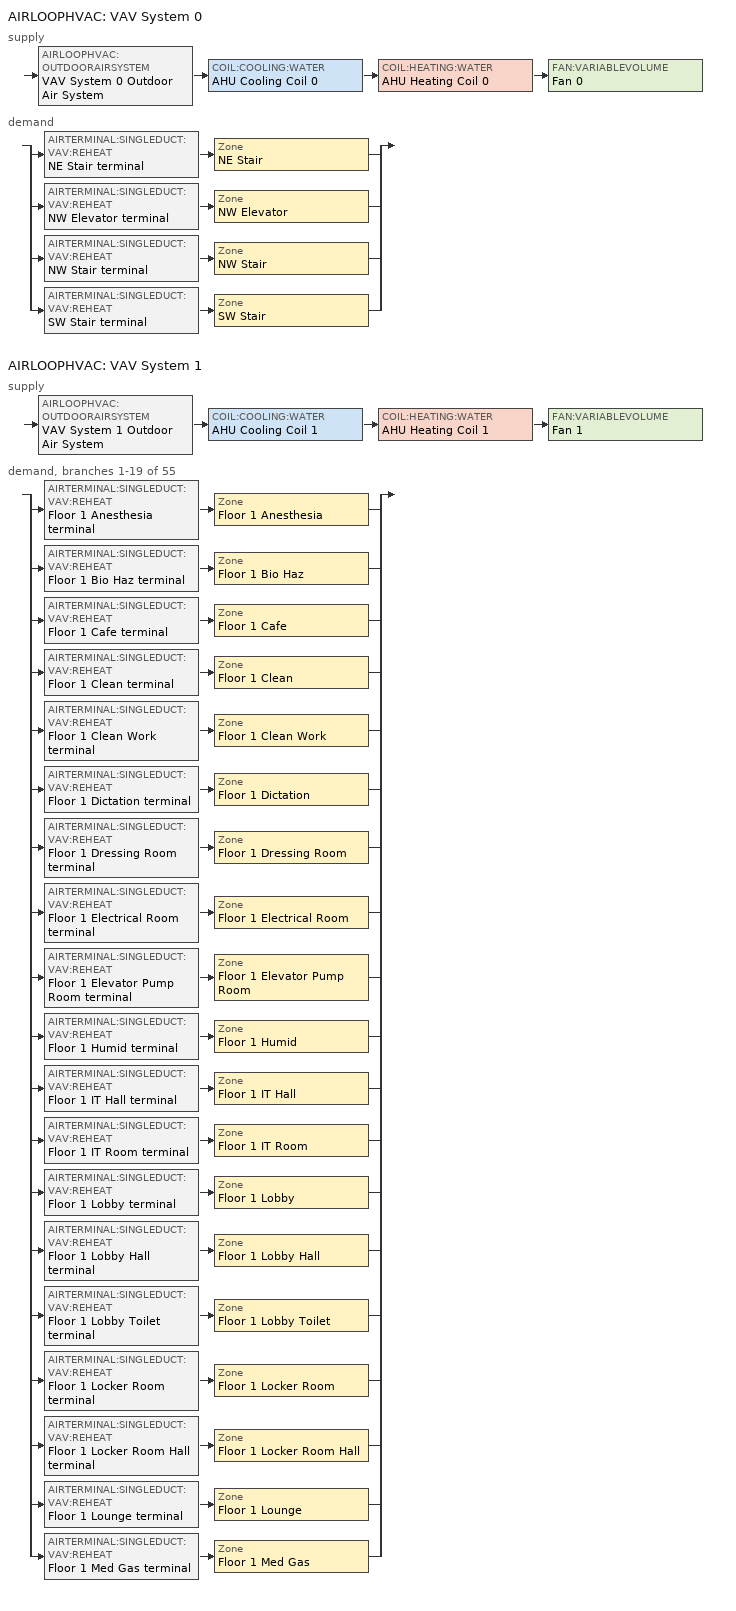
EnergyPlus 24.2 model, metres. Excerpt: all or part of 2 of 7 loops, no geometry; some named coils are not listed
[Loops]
AIRLOOPHVAC 'VAV System 0'
 supply: AIRLOOPHVAC:OUTDOORAIRSYSTEM 'VAV System 0 Outdoor Air System' > COIL:COOLING:WATER 'AHU Cooling Coil 0' > COIL:HEATING:WATER 'AHU Heating Coil 0' > FAN:VARIABLEVOLUME 'Fan 0'
 demand: split
  | AIRTERMINAL:SINGLEDUCT:VAV:REHEAT 'NE Stair terminal' > Zone 'NE Stair'
  | AIRTERMINAL:SINGLEDUCT:VAV:REHEAT 'NW Elevator terminal' > Zone 'NW Elevator'
  | AIRTERMINAL:SINGLEDUCT:VAV:REHEAT 'NW Stair terminal' > Zone 'NW Stair'
  | AIRTERMINAL:SINGLEDUCT:VAV:REHEAT 'SW Stair terminal' > Zone 'SW Stair'
AIRLOOPHVAC 'VAV System 1'
 supply: AIRLOOPHVAC:OUTDOORAIRSYSTEM 'VAV System 1 Outdoor Air System' > COIL:COOLING:WATER 'AHU Cooling Coil 1' > COIL:HEATING:WATER 'AHU Heating Coil 1' > FAN:VARIABLEVOLUME 'Fan 1'
 demand, branches 1-19 of 55: split
  | AIRTERMINAL:SINGLEDUCT:VAV:REHEAT 'Floor 1 Anesthesia terminal' > Zone 'Floor 1 Anesthesia'
  | AIRTERMINAL:SINGLEDUCT:VAV:REHEAT 'Floor 1 Bio Haz terminal' > Zone 'Floor 1 Bio Haz'
  | AIRTERMINAL:SINGLEDUCT:VAV:REHEAT 'Floor 1 Cafe terminal' > Zone 'Floor 1 Cafe'
  | AIRTERMINAL:SINGLEDUCT:VAV:REHEAT 'Floor 1 Clean terminal' > Zone 'Floor 1 Clean'
  | AIRTERMINAL:SINGLEDUCT:VAV:REHEAT 'Floor 1 Clean Work terminal' > Zone 'Floor 1 Clean Work'
  | AIRTERMINAL:SINGLEDUCT:VAV:REHEAT 'Floor 1 Dictation terminal' > Zone 'Floor 1 Dictation'
  | AIRTERMINAL:SINGLEDUCT:VAV:REHEAT 'Floor 1 Dressing Room terminal' > Zone 'Floor 1 Dressing Room'
  | AIRTERMINAL:SINGLEDUCT:VAV:REHEAT 'Floor 1 Electrical Room terminal' > Zone 'Floor 1 Electrical Room'
  | AIRTERMINAL:SINGLEDUCT:VAV:REHEAT 'Floor 1 Elevator Pump Room terminal' > Zone 'Floor 1 Elevator Pump Room'
  | AIRTERMINAL:SINGLEDUCT:VAV:REHEAT 'Floor 1 Humid terminal' > Zone 'Floor 1 Humid'
  | AIRTERMINAL:SINGLEDUCT:VAV:REHEAT 'Floor 1 IT Hall terminal' > Zone 'Floor 1 IT Hall'
  | AIRTERMINAL:SINGLEDUCT:VAV:REHEAT 'Floor 1 IT Room terminal' > Zone 'Floor 1 IT Room'
  | AIRTERMINAL:SINGLEDUCT:VAV:REHEAT 'Floor 1 Lobby terminal' > Zone 'Floor 1 Lobby'
  | AIRTERMINAL:SINGLEDUCT:VAV:REHEAT 'Floor 1 Lobby Hall terminal' > Zone 'Floor 1 Lobby Hall'
  | AIRTERMINAL:SINGLEDUCT:VAV:REHEAT 'Floor 1 Lobby Toilet terminal' > Zone 'Floor 1 Lobby Toilet'
  | AIRTERMINAL:SINGLEDUCT:VAV:REHEAT 'Floor 1 Locker Room terminal' > Zone 'Floor 1 Locker Room'
  | AIRTERMINAL:SINGLEDUCT:VAV:REHEAT 'Floor 1 Locker Room Hall terminal' > Zone 'Floor 1 Locker Room Hall'
  | AIRTERMINAL:SINGLEDUCT:VAV:REHEAT 'Floor 1 Lounge terminal' > Zone 'Floor 1 Lounge'
  | AIRTERMINAL:SINGLEDUCT:VAV:REHEAT 'Floor 1 Med Gas terminal' > Zone 'Floor 1 Med Gas'
[DesignSpecification:OutdoorAir]
Name | Outdoor Air Method | Outdoor Air Flow per Zone Floor Area | Outdoor Air Flow per Person
SZ DSOA Floor 1 Anesthesia; SZ DSOA Floor 1 Clean; SZ DSOA Floor 1 Clean Work; SZ DSOA Floor 1 MRI Control Room; SZ DSOA Floor 1 MRI Room; SZ DSOA Floor 1 Soil; SZ DSOA Floor 1 Soil Hold; SZ DSOA Floor 1 Soil Work; SZ DSOA Floor 2 Exam 1; SZ DSOA Floor 2 Exam 2; SZ DSOA Floor 2 Exam 3; SZ DSOA Floor 2 Exam 4; SZ DSOA Floor 2 Exam 5; SZ DSOA Floor 2 Exam 6; SZ DSOA Floor 2 Exam 7; SZ DSOA Floor 2 Exam 8; SZ DSOA Floor 2 Exam 9; SZ DSOA Floor 2 X-Ray; SZ DSOA Floor 3 Treatment | Flow/Area | 0.001524
SZ DSOA Floor 1 Bio Haz; SZ DSOA Floor 1 Med Gas; SZ DSOA Floor 1 Nurse Janitor; SZ DSOA Floor 1 Sterile Storage; SZ DSOA Floor 1 Storage; SZ DSOA Floor 1 Utility Janitor; SZ DSOA Floor 1 Utility Room; SZ DSOA Floor 2 Janitor; SZ DSOA Floor 2 Storage 1; SZ DSOA Floor 2 Storage 2; SZ DSOA Floor 2 Storage 3; SZ DSOA Floor 2 Utility; SZ DSOA Floor 3 Janitor; SZ DSOA Floor 3 Storage 1; SZ DSOA Floor 3 Storage 2; SZ DSOA Floor 3 Undeveloped 1; SZ DSOA Floor 3 Undeveloped 2; SZ DSOA Floor 3 Utility | Flow/Area | 0.000609599
SZ DSOA Floor 1 Cafe | Sum | 0.000914399 | 0.00353961
SZ DSOA Floor 1 Dictation; SZ DSOA Floor 1 Dressing Room; SZ DSOA Floor 1 Humid; SZ DSOA Floor 1 IT Room; SZ DSOA Floor 1 Office; SZ DSOA Floor 1 Scheduling; SZ DSOA Floor 2 Dictation; SZ DSOA Floor 2 Office; SZ DSOA Floor 2 Scheduling 1; SZ DSOA Floor 2 Scheduling 2; SZ DSOA Floor 2 Work; SZ DSOA Floor 3 Dressing Room; SZ DSOA Floor 3 Humid; SZ DSOA Floor 3 Office; SZ DSOA Floor 3 Work | Flow/Area | 0.0004318
SZ DSOA Floor 1 Electrical Room; SZ DSOA Floor 1 Elevator Pump Room; SZ DSOA Floor 1 Lobby Toilet; SZ DSOA Floor 1 MRI Toilet; SZ DSOA Floor 1 Nurse Toilet; SZ DSOA Floor 1 Pre-Op Toilet; SZ DSOA Floor 2 Conference Toilet; SZ DSOA Floor 2 Reception Toilet; SZ DSOA Floor 2 Work Toilet; SZ DSOA Floor 3 Lounge Toilet; SZ DSOA Floor 3 Mechanical; SZ DSOA Floor 3 Office Toilet; SZ DSOA Floor 3 Physical Therapy Toilet; SZ DSOA NW Elevator | Flow/Area | 0
SZ DSOA Floor 1 IT Hall; SZ DSOA Floor 1 Lobby Hall; SZ DSOA Floor 1 Locker Room Hall; SZ DSOA Floor 1 MRI Hall; SZ DSOA Floor 1 Nurse Hall; SZ DSOA Floor 1 Pre-Op Hall; SZ DSOA Floor 1 Reception Hall; SZ DSOA Floor 1 Scrub; SZ DSOA Floor 1 Sterile Hall; SZ DSOA Floor 1 Sub-Sterile; SZ DSOA Floor 1 Utility Hall; SZ DSOA Floor 1 Vestibule; SZ DSOA Floor 2 Exam Hall 1; SZ DSOA Floor 2 Exam Hall 2; SZ DSOA Floor 2 Exam Hall 3; SZ DSOA Floor 2 Exam Hall 4; SZ DSOA Floor 2 Exam Hall 5; SZ DSOA Floor 2 Exam Hall 6; SZ DSOA Floor 2 Office Hall; SZ DSOA Floor 2 Reception Hall; SZ DSOA Floor 2 Work Hall; SZ DSOA Floor 3 Elevator Hall; SZ DSOA Floor 3 Mechanical Hall; SZ DSOA Floor 3 Office Hall; SZ DSOA NE Stair; SZ DSOA NW Stair; SZ DSOA SW Stair | Flow/Area | 0.0003048
SZ DSOA Floor 1 Lobby | Flow/Area | 0.000558799
SZ DSOA Floor 1 Locker Room; SZ DSOA Floor 1 Lounge; SZ DSOA Floor 2 Lounge; SZ DSOA Floor 3 Locker; SZ DSOA Floor 3 Lounge | Flow/Area | 0.000685799
SZ DSOA Floor 1 Nourishment; SZ DSOA Floor 1 Nurse Station; SZ DSOA Floor 2 Nurse Station 1; SZ DSOA Floor 2 Nurse Station 2 | Flow/Area | 0.000812799
SZ DSOA Floor 1 Operating Room 1; SZ DSOA Floor 1 Operating Room 2; SZ DSOA Floor 1 Operating Room 3 | Flow/Area | 0.005588
SZ DSOA Floor 1 PACU; SZ DSOA Floor 1 Recovery Room; SZ DSOA Floor 1 Step Down | Flow/Area | 0.00321733
SZ DSOA Floor 1 Pre-Op Room 1; SZ DSOA Floor 1 Pre-Op Room 2 | Flow/Area | 0.00296333
SZ DSOA Floor 1 Procedure Room | Flow/Area | 0.004064
SZ DSOA Floor 1 Reception; SZ DSOA Floor 2 Reception | Sum | 0.0003048 | 0.00235974
SZ DSOA Floor 2 Conference | Flow/Area | 0.0015748
SZ DSOA Floor 3 Physical Therapy 1; SZ DSOA Floor 3 Physical Therapy 2 | Sum | 0 | 0.00707921
[DesignSpecification:ZoneAirDistribution] Zone Air Distribution Effectiveness in Cooling Mode=1; Zone Air Distribution Effectiveness in Heating Mode=1
Name | Minimum Zone Ventilation Efficiency
VAV_Zone_AirDistribution | 0.6
CM DSZAD Building
[Sizing:Zone] Zone Cooling Design Supply Air Temperature Input Method=SupplyAirTemperature; Zone Heating Design Supply Air Temperature Input Method=SupplyAirTemperature; Zone Heating Design Supply Air Temperature=40; Zone Cooling Design Supply Air Humidity Ratio=0.0085; Zone Heating Design Supply Air Humidity Ratio=0.008; Cooling Design Air Flow Rate=0; Cooling Minimum Air Flow Fraction=0; Heating Design Air Flow Method=DesignDay; Heating Design Air Flow Rate=0; Design Specification Zone Air Distribution Object=VAV_Zone_AirDistribution; Zone Load Sizing Method=Sensible Load Only No Latent Load; Zone Latent Cooling Design Supply Air Humidity Ratio Input Method=HumidityRatioDifference; Zone Cooling Design Supply Air Humidity Ratio Difference=0.005; Zone Latent Heating Design Supply Air Humidity Ratio Input Method=HumidityRatioDifference; Zone Humidification Design Supply Air Humidity Ratio Difference=0.005
Name | Zone Cooling Design Supply Air Temperature | Design Specification Outdoor Air Object | Cooling Design Air Flow Method | Cooling Minimum Air Flow per Zone Floor Area
Floor 1 Anesthesia | 11.1 | SZ DSOA Floor 1 Anesthesia | DesignDayWithLimit | 0
Floor 1 Bio Haz | 11.1 | SZ DSOA Floor 1 Bio Haz | DesignDay
Floor 1 Cafe | 11.1 | SZ DSOA Floor 1 Cafe | DesignDay
Floor 1 Clean | 11.1 | SZ DSOA Floor 1 Clean | DesignDayWithLimit | 0.00338645
Floor 1 Clean Work | 11.1 | SZ DSOA Floor 1 Clean Work | DesignDayWithLimit | 0.00338645
Floor 1 Dictation | 11.1 | SZ DSOA Floor 1 Dictation | DesignDay
Floor 1 Dressing Room | 11.1 | SZ DSOA Floor 1 Dressing Room | DesignDay
Floor 1 Electrical Room | 11.1 | SZ DSOA Floor 1 Electrical Room | DesignDay
Floor 1 Elevator Pump Room | 11.1 | SZ DSOA Floor 1 Elevator Pump Room | DesignDay
Floor 1 Humid | 11.1 | SZ DSOA Floor 1 Humid | DesignDay
Floor 1 IT Hall | 11.1 | SZ DSOA Floor 1 IT Hall | DesignDay
Floor 1 IT Room | 11.1 | SZ DSOA Floor 1 IT Room | DesignDay
Floor 1 Lobby | 11.1 | SZ DSOA Floor 1 Lobby | DesignDay
Floor 1 Lobby Hall | 11.1 | SZ DSOA Floor 1 Lobby Hall | DesignDay
Floor 1 Lobby Toilet | 11.1 | SZ DSOA Floor 1 Lobby Toilet | DesignDayWithLimit | 0
Floor 1 Locker Room | 11.1 | SZ DSOA Floor 1 Locker Room | DesignDay
Floor 1 Locker Room Hall | 11.1 | SZ DSOA Floor 1 Locker Room Hall | DesignDay
Floor 1 Lounge | 11.1 | SZ DSOA Floor 1 Lounge | DesignDay
Floor 1 Med Gas | 11.1 | SZ DSOA Floor 1 Med Gas | DesignDay
NE Stair | 12.8 | SZ DSOA NE Stair | DesignDay
NW Elevator | 12.8 | SZ DSOA NW Elevator | DesignDay
NW Stair | 12.8 | SZ DSOA NW Stair | DesignDay
SW Stair | 12.8 | SZ DSOA SW Stair | DesignDay
[SIZING:SYSTEM] Type of Load to Size On=Total; Design Outdoor Air Flow Rate=Autosize; Central Heating Maximum System Air Flow Ratio=Autosize; Preheat Design Temperature=7; Preheat Design Humidity Ratio=0.008; Precool Design Temperature=12.8; Precool Design Humidity Ratio=0.008; Central Cooling Design Supply Air Temperature=12.8; Central Heating Design Supply Air Temperature=12.8; Type of Zone Sum to Use=NonCoincident; 100 Outdoor Air in Cooling=No; 100 Outdoor Air in Heating=No; Central Cooling Design Supply Air Humidity Ratio=0.0085; Central Heating Design Supply Air Humidity Ratio=0.008; Cooling Supply Air Flow Rate Method=DesignDay; Cooling Supply Air Flow Rate=0; Cooling Supply Air Flow Rate Per Floor Area=0.00996765; Cooling Fraction of Autosized Cooling Supply Air Flow Rate=1; Cooling Supply Air Flow Rate Per Unit Cooling Capacity=3.94755e-05; Heating Supply Air Flow Rate Method=DesignDay; Heating Supply Air Flow Rate=0; Heating Supply Air Flow Rate Per Floor Area=0.00996765; Heating Fraction of Autosized Heating Supply Air Flow Rate=1; Heating Fraction of Autosized Cooling Supply Air Flow Rate=1; Heating Supply Air Flow Rate Per Unit Heating Capacity=3.15882e-05; System Outdoor Air Method=ZoneSum; Zone Maximum Outdoor Air Fraction=1; Cooling Design Capacity Method=CoolingDesignCapacity; Cooling Design Capacity=Autosize; Cooling Design Capacity Per Floor Area=234.7; Fraction of Autosized Cooling Design Capacity=1; Heating Design Capacity Method=HeatingDesignCapacity; Heating Design Capacity=Autosize; Heating Design Capacity Per Floor Area=157; Fraction of Autosized Heating Design Capacity=1; Central Cooling Capacity Control Method=OnOff; Occupant Diversity=autosize
VAV System 0; VAV System 1
[ZoneControl:Thermostat] Control Type Schedule=Dual Zone Control Type Sched
Name | Zone or ZoneList | Control 1
Floor 1 Anesthesia Thermostat | Floor 1 Anesthesia | Floor 1 Anesthesia Dual SP Control
Floor 1 Bio Haz Thermostat | Floor 1 Bio Haz | Floor 1 Bio Haz Dual SP Control
Floor 1 Cafe Thermostat | Floor 1 Cafe | Floor 1 Cafe Dual SP Control
Floor 1 Clean Thermostat | Floor 1 Clean | Floor 1 Clean Dual SP Control
Floor 1 Clean Work Thermostat | Floor 1 Clean Work | Floor 1 Clean Work Dual SP Control
Floor 1 Dictation Thermostat | Floor 1 Dictation | Floor 1 Dictation Dual SP Control
Floor 1 Dressing Room Thermostat | Floor 1 Dressing Room | Floor 1 Dressing Room Dual SP Control
Floor 1 Electrical Room Thermostat | Floor 1 Electrical Room | Floor 1 Electrical Room Dual SP Control
Floor 1 Elevator Pump Room Thermostat | Floor 1 Elevator Pump Room | Floor 1 Elevator Pump Room Dual SP Control
Floor 1 Humid Thermostat | Floor 1 Humid | Floor 1 Humid Dual SP Control
Floor 1 IT Hall Thermostat | Floor 1 IT Hall | Floor 1 IT Hall Dual SP Control
Floor 1 IT Room Thermostat | Floor 1 IT Room | Floor 1 IT Room Dual SP Control
Floor 1 Lobby Thermostat | Floor 1 Lobby | Floor 1 Lobby Dual SP Control
Floor 1 Lobby Hall Thermostat | Floor 1 Lobby Hall | Floor 1 Lobby Hall Dual SP Control
Floor 1 Lobby Toilet Thermostat | Floor 1 Lobby Toilet | Floor 1 Lobby Toilet Dual SP Control
Floor 1 Locker Room Thermostat | Floor 1 Locker Room | Floor 1 Locker Room Dual SP Control
Floor 1 Locker Room Hall Thermostat | Floor 1 Locker Room Hall | Floor 1 Locker Room Hall Dual SP Control
Floor 1 Lounge Thermostat | Floor 1 Lounge | Floor 1 Lounge Dual SP Control
Floor 1 Med Gas Thermostat | Floor 1 Med Gas | Floor 1 Med Gas Dual SP Control
NE Stair Thermostat | NE Stair | NE Stair Dual SP Control
NW Elevator Thermostat | NW Elevator | NW Elevator Dual SP Control
NW Stair Thermostat | NW Stair | NW Stair Dual SP Control
SW Stair Thermostat | SW Stair | SW Stair Dual SP Control
[ThermostatSetpoint:DualSetpoint]
Name | Heating Setpoint Temperature Schedule | Cooling Setpoint Temperature Schedule
Floor 1 Anesthesia Dual SP Control; Floor 1 Bio Haz Dual SP Control; Floor 1 Cafe Dual SP Control; Floor 1 Clean Dual SP Control; Floor 1 Clean Work Dual SP Control; Floor 1 Electrical Room Dual SP Control; Floor 1 Elevator Pump Room Dual SP Control; Floor 1 IT Hall Dual SP Control; Floor 1 Lobby Dual SP Control; Floor 1 Lobby Hall Dual SP Control; Floor 1 Lobby Toilet Dual SP Control; Floor 1 Locker Room Dual SP Control; Floor 1 Locker Room Hall Dual SP Control; Floor 1 Lounge Dual SP Control; Floor 1 Med Gas Dual SP Control; NE Stair Dual SP Control; NW Elevator Dual SP Control; NW Stair Dual SP Control; SW Stair Dual SP Control | HTGSETP_SCH_YES_OPTIMUM | CLGSETP_SCH_YES_OPTIMUM
Floor 1 Dictation Dual SP Control; Floor 1 Dressing Room Dual SP Control; Floor 1 Humid Dual SP Control; Floor 1 IT Room Dual SP Control | HTGSETP_SCH_YES_OPTIMUM_OFF_w_SB | CLGSETP_SCH_YES_OPTIMUM_OFF_w_SB
[AIRTERMINAL:SINGLEDUCT:VAV:REHEAT] Availability Schedule=Always On Discrete hvac_library; Maximum Air Flow Rate=Autosize; Zone Minimum Air Flow Input Method=Constant; Constant Minimum Air Flow Fraction=0.3; Fixed Minimum Air Flow Rate=autosize; Maximum Hot Water or Steam Flow Rate=Autosize; Minimum Hot Water or Steam Flow Rate=0; Convergence Tolerance=0.001; Damper Heating Action=Normal; Maximum Flow per Zone Floor Area During Reheat=Autosize; Maximum Flow Fraction During Reheat=autosize; Maximum Reheat Air Temperature=35
Name | Reheat Coil
NE Stair terminal | NE Stair terminal Water Reheat Coil
NW Elevator terminal | NW Elevator terminal Water Reheat Coil
NW Stair terminal | NW Stair terminal Water Reheat Coil
SW Stair terminal | SW Stair terminal Water Reheat Coil
Floor 1 Anesthesia terminal | Floor 1 Anesthesia terminal Water Reheat Coil
Floor 1 Bio Haz terminal | Floor 1 Bio Haz terminal Water Reheat Coil
Floor 1 Cafe terminal | Floor 1 Cafe terminal Water Reheat Coil
Floor 1 Clean terminal | Floor 1 Clean terminal Water Reheat Coil
Floor 1 Clean Work terminal | Floor 1 Clean Work terminal Water Reheat Coil
Floor 1 Dictation terminal | Floor 1 Dictation terminal Water Reheat Coil
Floor 1 Dressing Room terminal | Floor 1 Dressing Room terminal Water Reheat Coil
Floor 1 Electrical Room terminal | Floor 1 Electrical Room terminal Water Reheat Coil
Floor 1 Elevator Pump Room terminal | Floor 1 Elevator Pump Room terminal Water Reheat Coil
Floor 1 Humid terminal | Floor 1 Humid terminal Water Reheat Coil
Floor 1 IT Hall terminal | Floor 1 IT Hall terminal Water Reheat Coil
Floor 1 IT Room terminal | Floor 1 IT Room terminal Water Reheat Coil
Floor 1 Lobby terminal | Floor 1 Lobby terminal Water Reheat Coil
Floor 1 Lobby Hall terminal | Floor 1 Lobby Hall terminal Water Reheat Coil
Floor 1 Lobby Toilet terminal | Floor 1 Lobby Toilet terminal Water Reheat Coil
Floor 1 Locker Room terminal | Floor 1 Locker Room terminal Water Reheat Coil
Floor 1 Locker Room Hall terminal | Floor 1 Locker Room Hall terminal Water Reheat Coil
Floor 1 Lounge terminal | Floor 1 Lounge terminal Water Reheat Coil
Floor 1 Med Gas terminal | Floor 1 Med Gas terminal Water Reheat Coil
[Zone equipment]
NE Stair: NE Stair terminal
NW Elevator: NW Elevator terminal
NW Stair: NW Stair terminal
SW Stair: SW Stair terminal
Floor 1 Anesthesia: Floor 1 Anesthesia terminal
Floor 1 Bio Haz: Floor 1 Bio Haz terminal
Floor 1 Cafe: Floor 1 Cafe terminal
Floor 1 Clean: Floor 1 Clean terminal
Floor 1 Clean Work: Floor 1 Clean Work terminal
Floor 1 Dictation: Floor 1 Dictation terminal
Floor 1 Dressing Room: Floor 1 Dressing Room terminal
Floor 1 Electrical Room: Floor 1 Electrical Room terminal
Floor 1 Elevator Pump Room: Floor 1 Elevator Pump Room terminal
Floor 1 Humid: Floor 1 Humid terminal
Floor 1 IT Hall: Floor 1 IT Hall terminal
Floor 1 IT Room: Floor 1 IT Room terminal
Floor 1 Lobby: Floor 1 Lobby terminal
Floor 1 Lobby Hall: Floor 1 Lobby Hall terminal
Floor 1 Lobby Toilet: Floor 1 Lobby Toilet terminal
Floor 1 Locker Room: Floor 1 Locker Room terminal
Floor 1 Locker Room Hall: Floor 1 Locker Room Hall terminal
Floor 1 Lounge: Floor 1 Lounge terminal
Floor 1 Med Gas: Floor 1 Med Gas terminal
[FAN:VARIABLEVOLUME] Availability Schedule=Always On Discrete hvac_library; Fan Total Efficiency=0.6; Pressure Rise=500; Maximum Flow Rate=Autosize; Fan Power Minimum Flow Rate Input Method=FixedFlowRate; Fan Power Minimum Flow Fraction=0; Fan Power Minimum Air Flow Rate=0; Motor Efficiency=0.93; Motor In Airstream Fraction=1; Fan Power Coefficient 1=0.0013; Fan Power Coefficient 2=0.147; Fan Power Coefficient 3=0.9506; Fan Power Coefficient 4=-0.0998; Fan Power Coefficient 5=0; EndUse Subcategory=General
Fan 0; Fan 1
[COIL:COOLING:WATER] Availability Schedule=Always On Discrete hvac_library; Design Water Flow Rate=Autosize; Design Air Flow Rate=Autosize; Design Inlet Water Temperature=Autosize; Design Inlet Air Temperature=Autosize; Design Outlet Air Temperature=Autosize; Design Inlet Air Humidity Ratio=Autosize; Design Outlet Air Humidity Ratio=Autosize; Type of Analysis=SimpleAnalysis; Heat Exchanger Configuration=CrossFlow
AHU Cooling Coil 0; AHU Cooling Coil 1
[COIL:HEATING:WATER] Availability Schedule=Always On Discrete hvac_library; UFactor Times Area Value=Autosize; Maximum Water Flow Rate=Autosize; Performance Input Method=UFactorTimesAreaAndDesignWaterFlowRate; Rated Capacity=Autosize; Rated Inlet Water Temperature=60; Rated Inlet Air Temperature=16.6; Rated Outlet Water Temperature=40; Rated Outlet Air Temperature=32.2; Rated Ratio for Air and Water Convection=0.5; Design Water Temperature Difference=20
AHU Heating Coil 0; AHU Heating Coil 1
[CONTROLLER:WATERCOIL] Control Variable=Temperature; Actuator Variable=Flow; Controller Convergence Tolerance=autosize; Maximum Actuated Flow=autosize; Minimum Actuated Flow=0
Name | Action
AHU Cooling Coil 0 Controller; AHU Cooling Coil 1 Controller | Reverse
AHU Heating Coil 0 Controller; AHU Heating Coil 1 Controller | Normal
[CONTROLLER:OUTDOORAIR] Minimum Outdoor Air Flow Rate=0; Maximum Outdoor Air Flow Rate=Autosize; Economizer Control Type=NoEconomizer; Economizer Control Action Type=ModulateFlow; Economizer Maximum Limit DryBulb Temperature=28; Economizer Maximum Limit Enthalpy=64000; Economizer Minimum Limit DryBulb Temperature=-100; Lockout Type=NoLockout; Minimum Limit Type=FixedMinimum; High Humidity Control=No; High Humidity Outdoor Air Flow Ratio=1; Control High Indoor Humidity Based on Outdoor Humidity Ratio=Yes; Heat Recovery Bypass Control Type=BypassWhenWithinEconomizerLimits; Economizer Operation Staging=InterlockedWithMechanicalCooling
VAV System 0 Outdoor Air System Controller; VAV System 1 Outdoor Air System Controller
[Controller:MechanicalVentilation] Availability Schedule=BLDG_OA_SCH; Demand Controlled Ventilation=Yes; Design Specification Zone Air Distribution Object Name 1=CM DSZAD Building; Design Specification Zone Air Distribution Object Name 2=CM DSZAD Building; Design Specification Zone Air Distribution Object Name 3=CM DSZAD Building; Design Specification Zone Air Distribution Object Name 4=CM DSZAD Building; Design Specification Zone Air Distribution Object Name 5=CM DSZAD Building; Design Specification Zone Air Distribution Object Name 6=CM DSZAD Building; Design Specification Zone Air Distribution Object Name 7=CM DSZAD Building; Design Specification Zone Air Distribution Object Name 8=CM DSZAD Building; Design Specification Zone Air Distribution Object Name 9=CM DSZAD Building; Design Specification Zone Air Distribution Object Name 10=CM DSZAD Building; Design Specification Zone Air Distribution Object Name 11=CM DSZAD Building; Design Specification Zone Air Distribution Object Name 12=CM DSZAD Building; Design Specification Zone Air Distribution Object Name 13=CM DSZAD Building; Design Specification Zone Air Distribution Object Name 14=CM DSZAD Building; Design Specification Zone Air Distribution Object Name 15=CM DSZAD Building; Design Specification Zone Air Distribution Object Name 16=CM DSZAD Building; Design Specification Zone Air Distribution Object Name 17=CM DSZAD Building; Design Specification Zone Air Distribution Object Name 18=CM DSZAD Building; Design Specification Zone Air Distribution Object Name 19=CM DSZAD Building; Design Specification Zone Air Distribution Object Name 20=CM DSZAD Building; Design Specification Zone Air Distribution Object Name 21=CM DSZAD Building; Design Specification Zone Air Distribution Object Name 22=CM DSZAD Building; Design Specification Zone Air Distribution Object Name 23=CM DSZAD Building; Design Specification Zone Air Distribution Object Name 24=CM DSZAD Building; Design Specification Zone Air Distribution Object Name 25=CM DSZAD Building; Design Specification Zone Air Distribution Object Name 26=CM DSZAD Building; Design Specification Zone Air Distribution Object Name 27=CM DSZAD Building; Design Specification Zone Air Distribution Object Name 28=CM DSZAD Building; Design Specification Zone Air Distribution Object Name 29=CM DSZAD Building; Design Specification Zone Air Distribution Object Name 30=CM DSZAD Building; Design Specification Zone Air Distribution Object Name 31=CM DSZAD Building; Design Specification Zone Air Distribution Object Name 32=CM DSZAD Building; Design Specification Zone Air Distribution Object Name 33=CM DSZAD Building; Design Specification Zone Air Distribution Object Name 34=CM DSZAD Building; Design Specification Zone Air Distribution Object Name 35=CM DSZAD Building; Design Specification Zone Air Distribution Object Name 36=CM DSZAD Building; Design Specification Zone Air Distribution Object Name 37=CM DSZAD Building; Design Specification Zone Air Distribution Object Name 38=CM DSZAD Building; Design Specification Zone Air Distribution Object Name 39=CM DSZAD Building; Design Specification Zone Air Distribution Object Name 40=CM DSZAD Building; Design Specification Zone Air Distribution Object Name 41=CM DSZAD Building; Design Specification Zone Air Distribution Object Name 42=CM DSZAD Building; Design Specification Zone Air Distribution Object Name 43=CM DSZAD Building; Design Specification Zone Air Distribution Object Name 44=CM DSZAD Building; Design Specification Zone Air Distribution Object Name 45=CM DSZAD Building; Design Specification Zone Air Distribution Object Name 46=CM DSZAD Building; Design Specification Zone Air Distribution Object Name 47=CM DSZAD Building; Design Specification Zone Air Distribution Object Name 48=CM DSZAD Building; Design Specification Zone Air Distribution Object Name 49=CM DSZAD Building; Design Specification Zone Air Distribution Object Name 50=CM DSZAD Building; Design Specification Zone Air Distribution Object Name 51=CM DSZAD Building; Design Specification Zone Air Distribution Object Name 52=CM DSZAD Building; Design Specification Zone Air Distribution Object Name 53=CM DSZAD Building; Design Specification Zone Air Distribution Object Name 54=CM DSZAD Building; Design Specification Zone Air Distribution Object Name 55=CM DSZAD Building
Name | System Outdoor Air Method | Zone or ZoneList 1 | Design Specification Outdoor Air Object Name 1 | Zone or ZoneList 2 | Design Specification Outdoor Air Object Name 2 | Zone or ZoneList 3 | Design Specification Outdoor Air Object Name 3 | Zone or ZoneList 4 | Design Specification Outdoor Air Object Name 4 | Zone or ZoneList 5 | Design Specification Outdoor Air Object Name 5 | Zone or ZoneList 6 | Design Specification Outdoor Air Object Name 6 | Zone or ZoneList 7 | Design Specification Outdoor Air Object Name 7 | Zone or ZoneList 8 | Design Specification Outdoor Air Object Name 8 | Zone or ZoneList 9 | Design Specification Outdoor Air Object Name 9 | Zone or ZoneList 10 | Design Specification Outdoor Air Object Name 10 | Zone or ZoneList 11 | Design Specification Outdoor Air Object Name 11 | Zone or ZoneList 12 | Design Specification Outdoor Air Object Name 12 | Zone or ZoneList 13 | Design Specification Outdoor Air Object Name 13 | Zone or ZoneList 14 | Design Specification Outdoor Air Object Name 14 | Zone or ZoneList 15 | Design Specification Outdoor Air Object Name 15 | Zone or ZoneList 16 | Design Specification Outdoor Air Object Name 16 | Zone or ZoneList 17 | Design Specification Outdoor Air Object Name 17 | Zone or ZoneList 18 | Design Specification Outdoor Air Object Name 18 | Zone or ZoneList 19 | Design Specification Outdoor Air Object Name 19 | Zone or ZoneList 20 | Design Specification Outdoor Air Object Name 20 | Zone or ZoneList 21 | Design Specification Outdoor Air Object Name 21 | Zone or ZoneList 22 | Design Specification Outdoor Air Object Name 22 | Zone or ZoneList 23 | Design Specification Outdoor Air Object Name 23 | Zone or ZoneList 24 | Design Specification Outdoor Air Object Name 24 | Zone or ZoneList 25 | Design Specification Outdoor Air Object Name 25 | Zone or ZoneList 26 | Design Specification Outdoor Air Object Name 26 | Zone or ZoneList 27 | Design Specification Outdoor Air Object Name 27 | Zone or ZoneList 28 | Design Specification Outdoor Air Object Name 28 | Zone or ZoneList 29 | Design Specification Outdoor Air Object Name 29 | Zone or ZoneList 30 | Design Specification Outdoor Air Object Name 30 | Zone or ZoneList 31 | Design Specification Outdoor Air Object Name 31 | Zone or ZoneList 32 | Design Specification Outdoor Air Object Name 32 | Zone or ZoneList 33 | Design Specification Outdoor Air Object Name 33 | Zone or ZoneList 34 | Design Specification Outdoor Air Object Name 34 | Zone or ZoneList 35 | Design Specification Outdoor Air Object Name 35 | Zone or ZoneList 36 | Design Specification Outdoor Air Object Name 36 | Zone or ZoneList 37 | Design Specification Outdoor Air Object Name 37 | Zone or ZoneList 38 | Design Specification Outdoor Air Object Name 38 | Zone or ZoneList 39 | Design Specification Outdoor Air Object Name 39 | Zone or ZoneList 40 | Design Specification Outdoor Air Object Name 40 | Zone or ZoneList 41 | Design Specification Outdoor Air Object Name 41 | Zone or ZoneList 42 | Design Specification Outdoor Air Object Name 42 | Zone or ZoneList 43 | Design Specification Outdoor Air Object Name 43 | Zone or ZoneList 44 | Design Specification Outdoor Air Object Name 44 | Zone or ZoneList 45 | Design Specification Outdoor Air Object Name 45 | Zone or ZoneList 46 | Design Specification Outdoor Air Object Name 46 | Zone or ZoneList 47 | Design Specification Outdoor Air Object Name 47 | Zone or ZoneList 48 | Design Specification Outdoor Air Object Name 48 | Zone or ZoneList 49 | Design Specification Outdoor Air Object Name 49 | Zone or ZoneList 50 | Design Specification Outdoor Air Object Name 50 | Zone or ZoneList 51 | Design Specification Outdoor Air Object Name 51 | Zone or ZoneList 52 | Design Specification Outdoor Air Object Name 52 | Zone or ZoneList 53 | Design Specification Outdoor Air Object Name 53 | Zone or ZoneList 54 | Design Specification Outdoor Air Object Name 54 | Zone or ZoneList 55 | Design Specification Outdoor Air Object Name 55 | Zone or ZoneList 56 | Design Specification Outdoor Air Object Name 56 | Design Specification Zone Air Distribution Object Name 56 | Zone or ZoneList 57 | Design Specification Outdoor Air Object Name 57 | Design Specification Zone Air Distribution Object Name 57 | Zone or ZoneList 58 | Design Specification Outdoor Air Object Name 58 | Design Specification Zone Air Distribution Object Name 58 | Zone or ZoneList 59 | Design Specification Outdoor Air Object Name 59 | Design Specification Zone Air Distribution Object Name 59 | Zone or ZoneList 60 | Design Specification Outdoor Air Object Name 60 | Design Specification Zone Air Distribution Object Name 60 | Zone or ZoneList 61 | Design Specification Outdoor Air Object Name 61 | Design Specification Zone Air Distribution Object Name 61 | Zone or ZoneList 62 | Design Specification Outdoor Air Object Name 62 | Design Specification Zone Air Distribution Object Name 62 | Zone or ZoneList 63 | Design Specification Outdoor Air Object Name 63 | Design Specification Zone Air Distribution Object Name 63
AHU-1_DCV | ZoneSum | Floor 1 Anesthesia | SZ DSOA Floor 1 Anesthesia | Floor 1 Bio Haz | SZ DSOA Floor 1 Bio Haz | Floor 1 Cafe | SZ DSOA Floor 1 Cafe | Floor 1 Clean | SZ DSOA Floor 1 Clean | Floor 1 Clean Work | SZ DSOA Floor 1 Clean Work | Floor 1 Dictation | SZ DSOA Floor 1 Dictation | Floor 1 Dressing Room | SZ DSOA Floor 1 Dressing Room | Floor 1 Electrical Room | SZ DSOA Floor 1 Electrical Room | Floor 1 Elevator Pump Room | SZ DSOA Floor 1 Elevator Pump Room | Floor 1 Humid | SZ DSOA Floor 1 Humid | Floor 1 IT Hall | SZ DSOA Floor 1 IT Hall | Floor 1 IT Room | SZ DSOA Floor 1 IT Room | Floor 1 Lobby | SZ DSOA Floor 1 Lobby | Floor 1 Lobby Hall | SZ DSOA Floor 1 Lobby Hall | Floor 1 Lobby Toilet | SZ DSOA Floor 1 Lobby Toilet | Floor 1 Locker Room | SZ DSOA Floor 1 Locker Room | Floor 1 Locker Room Hall | SZ DSOA Floor 1 Locker Room Hall | Floor 1 Lounge | SZ DSOA Floor 1 Lounge | Floor 1 Med Gas | SZ DSOA Floor 1 Med Gas | Floor 1 MRI Control Room | SZ DSOA Floor 1 MRI Control Room | Floor 1 MRI Hall | SZ DSOA Floor 1 MRI Hall | Floor 1 MRI Room | SZ DSOA Floor 1 MRI Room | Floor 1 MRI Toilet | SZ DSOA Floor 1 MRI Toilet | Floor 1 Nourishment | SZ DSOA Floor 1 Nourishment | Floor 1 Nurse Hall | SZ DSOA Floor 1 Nurse Hall | Floor 1 Nurse Janitor | SZ DSOA Floor 1 Nurse Janitor | Floor 1 Nurse Station | SZ DSOA Floor 1 Nurse Station | Floor 1 Nurse Toilet | SZ DSOA Floor 1 Nurse Toilet | Floor 1 Office | SZ DSOA Floor 1 Office | Floor 1 Operating Room 1 | SZ DSOA Floor 1 Operating Room 1 | Floor 1 Operating Room 2 | SZ DSOA Floor 1 Operating Room 2 | Floor 1 Operating Room 3 | SZ DSOA Floor 1 Operating Room 3 | Floor 1 PACU | SZ DSOA Floor 1 PACU | Floor 1 Pre-Op Hall | SZ DSOA Floor 1 Pre-Op Hall | Floor 1 Pre-Op Room 1 | SZ DSOA Floor 1 Pre-Op Room 1 | Floor 1 Pre-Op Room 2 | SZ DSOA Floor 1 Pre-Op Room 2 | Floor 1 Pre-Op Toilet | SZ DSOA Floor 1 Pre-Op Toilet | Floor 1 Procedure Room | SZ DSOA Floor 1 Procedure Room | Floor 1 Reception | SZ DSOA Floor 1 Reception | Floor 1 Reception Hall | SZ DSOA Floor 1 Reception Hall | Floor 1 Recovery Room | SZ DSOA Floor 1 Recovery Room | Floor 1 Scheduling | SZ DSOA Floor 1 Scheduling | Floor 1 Scrub | SZ DSOA Floor 1 Scrub | Floor 1 Soil | SZ DSOA Floor 1 Soil | Floor 1 Soil Hold | SZ DSOA Floor 1 Soil Hold | Floor 1 Soil Work | SZ DSOA Floor 1 Soil Work | Floor 1 Step Down | SZ DSOA Floor 1 Step Down | Floor 1 Sterile Hall | SZ DSOA Floor 1 Sterile Hall | Floor 1 Sterile Storage | SZ DSOA Floor 1 Sterile Storage | Floor 1 Storage | SZ DSOA Floor 1 Storage | Floor 1 Sub-Sterile | SZ DSOA Floor 1 Sub-Sterile | Floor 1 Utility Hall | SZ DSOA Floor 1 Utility Hall | Floor 1 Utility Janitor | SZ DSOA Floor 1 Utility Janitor | Floor 1 Utility Room | SZ DSOA Floor 1 Utility Room | Floor 1 Vestibule | SZ DSOA Floor 1 Vestibule
AHU-2_DCV | Standard62.1VentilationRateProcedure | Floor 2 Conference | SZ DSOA Floor 2 Conference | Floor 2 Conference Toilet | SZ DSOA Floor 2 Conference Toilet | Floor 2 Dictation | SZ DSOA Floor 2 Dictation | Floor 2 Exam 1 | SZ DSOA Floor 2 Exam 1 | Floor 2 Exam 2 | SZ DSOA Floor 2 Exam 2 | Floor 2 Exam 3 | SZ DSOA Floor 2 Exam 3 | Floor 2 Exam 4 | SZ DSOA Floor 2 Exam 4 | Floor 2 Exam 5 | SZ DSOA Floor 2 Exam 5 | Floor 2 Exam 6 | SZ DSOA Floor 2 Exam 6 | Floor 2 Exam 7 | SZ DSOA Floor 2 Exam 7 | Floor 2 Exam 8 | SZ DSOA Floor 2 Exam 8 | Floor 2 Exam 9 | SZ DSOA Floor 2 Exam 9 | Floor 2 Exam Hall 1 | SZ DSOA Floor 2 Exam Hall 1 | Floor 2 Exam Hall 2 | SZ DSOA Floor 2 Exam Hall 2 | Floor 2 Exam Hall 3 | SZ DSOA Floor 2 Exam Hall 3 | Floor 2 Exam Hall 4 | SZ DSOA Floor 2 Exam Hall 4 | Floor 2 Exam Hall 5 | SZ DSOA Floor 2 Exam Hall 5 | Floor 2 Exam Hall 6 | SZ DSOA Floor 2 Exam Hall 6 | Floor 2 Janitor | SZ DSOA Floor 2 Janitor | Floor 2 Lounge | SZ DSOA Floor 2 Lounge | Floor 2 Nurse Station 1 | SZ DSOA Floor 2 Nurse Station 1 | Floor 2 Nurse Station 2 | SZ DSOA Floor 2 Nurse Station 2 | Floor 2 Office | SZ DSOA Floor 2 Office | Floor 2 Office Hall | SZ DSOA Floor 2 Office Hall | Floor 2 Reception | SZ DSOA Floor 2 Reception | Floor 2 Reception Hall | SZ DSOA Floor 2 Reception Hall | Floor 2 Reception Toilet | SZ DSOA Floor 2 Reception Toilet | Floor 2 Scheduling 1 | SZ DSOA Floor 2 Scheduling 1 | Floor 2 Scheduling 2 | SZ DSOA Floor 2 Scheduling 2 | Floor 2 Storage 1 | SZ DSOA Floor 2 Storage 1 | Floor 2 Storage 2 | SZ DSOA Floor 2 Storage 2 | Floor 2 Storage 3 | SZ DSOA Floor 2 Storage 3 | Floor 2 Utility | SZ DSOA Floor 2 Utility | Floor 2 Work | SZ DSOA Floor 2 Work | Floor 2 Work Hall | SZ DSOA Floor 2 Work Hall | Floor 2 Work Toilet | SZ DSOA Floor 2 Work Toilet | Floor 2 X-Ray | SZ DSOA Floor 2 X-Ray | Floor 3 Dressing Room | SZ DSOA Floor 3 Dressing Room | Floor 3 Elevator Hall | SZ DSOA Floor 3 Elevator Hall | Floor 3 Humid | SZ DSOA Floor 3 Humid | Floor 3 Janitor | SZ DSOA Floor 3 Janitor | Floor 3 Locker | SZ DSOA Floor 3 Locker | Floor 3 Lounge | SZ DSOA Floor 3 Lounge | Floor 3 Lounge Toilet | SZ DSOA Floor 3 Lounge Toilet | Floor 3 Mechanical | SZ DSOA Floor 3 Mechanical | Floor 3 Mechanical Hall | SZ DSOA Floor 3 Mechanical Hall | Floor 3 Office | SZ DSOA Floor 3 Office | Floor 3 Office Hall | SZ DSOA Floor 3 Office Hall | Floor 3 Office Toilet | SZ DSOA Floor 3 Office Toilet | Floor 3 Physical Therapy 1 | SZ DSOA Floor 3 Physical Therapy 1 | Floor 3 Physical Therapy 2 | SZ DSOA Floor 3 Physical Therapy 2 | Floor 3 Physical Therapy Toilet | SZ DSOA Floor 3 Physical Therapy Toilet | Floor 3 Storage 1 | SZ DSOA Floor 3 Storage 1 | Floor 3 Storage 2 | SZ DSOA Floor 3 Storage 2 | Floor 3 Treatment | SZ DSOA Floor 3 Treatment | Floor 3 Undeveloped 1 | SZ DSOA Floor 3 Undeveloped 1 | CM DSZAD Building | Floor 3 Undeveloped 2 | SZ DSOA Floor 3 Undeveloped 2 | CM DSZAD Building | Floor 3 Utility | SZ DSOA Floor 3 Utility | CM DSZAD Building | Floor 3 Work | SZ DSOA Floor 3 Work | CM DSZAD Building | NE Stair | SZ DSOA NE Stair | CM DSZAD Building | NW Elevator | SZ DSOA NW Elevator | CM DSZAD Building | NW Stair | SZ DSOA NW Stair | CM DSZAD Building | SW Stair | SZ DSOA SW Stair | CM DSZAD Building
[AIRLOOPHVAC] Design Supply Air Flow Rate=AutoSize; Design Return Air Flow Fraction of Supply Air Flow=1
VAV System 0; VAV System 1
[SETPOINTMANAGER:SCHEDULED] Control Variable=Temperature
Name | Schedule | Setpoint Node or NodeList
AHU Setpoint Manager 0 | AHU Setpoint Manager 0 | VAV System 0 Supply Outlet Node
AHU Setpoint Manager 1 | AHU Setpoint Manager 1 | VAV System 1 Supply Outlet Node
[SETPOINTMANAGER:MIXEDAIR] Control Variable=Temperature
Name | Setpoint Node or NodeList
VAV System 0 Outdoor Air System Controller mixed_air SPM | VAV System 0 Outdoor Air System Controller mixed_air
AHU Cooling Coil 0_air_outlet SPM | AHU Cooling Coil 0_air_outlet
Fan 0 air inlet SPM | Fan 0 air inlet
VAV System 1 Outdoor Air System Controller mixed_air SPM | VAV System 1 Outdoor Air System Controller mixed_air
AHU Cooling Coil 1_air_outlet SPM | AHU Cooling Coil 1_air_outlet
Fan 1 air inlet SPM | Fan 1 air inlet
[SCHEDULE:DAY:INTERVAL]
AHU Setpoint Manager 0 Day Schedule; AHU Setpoint Manager 1 Day Schedule: No, 24:00, 12.8
[SCHEDULE:WEEK:DAILY]
AHU Setpoint Manager 0 Week Schedule: AHU Setpoint Manager 0 Day Schedule, AHU Setpoint Manager 0 Day Schedule, AHU Setpoint Manager 0 Day Schedule, AHU Setpoint Manager 0 Day Schedule, AHU Setpoint Manager 0 Day Schedule, AHU Setpoint Manager 0 Day Schedule, AHU Setpoint Manager 0 Day Schedule, AHU Setpoint Manager 0 Day Schedule, AHU Setpoint Manager 0 Day Schedule, AHU Setpoint Manager 0 Day Schedule, AHU Setpoint Manager 0 Day Schedule, AHU Setpoint Manager 0 Day Schedule
AHU Setpoint Manager 1 Week Schedule: AHU Setpoint Manager 1 Day Schedule, AHU Setpoint Manager 1 Day Schedule, AHU Setpoint Manager 1 Day Schedule, AHU Setpoint Manager 1 Day Schedule, AHU Setpoint Manager 1 Day Schedule, AHU Setpoint Manager 1 Day Schedule, AHU Setpoint Manager 1 Day Schedule, AHU Setpoint Manager 1 Day Schedule, AHU Setpoint Manager 1 Day Schedule, AHU Setpoint Manager 1 Day Schedule, AHU Setpoint Manager 1 Day Schedule, AHU Setpoint Manager 1 Day Schedule
[SCHEDULE:YEAR]
AHU Setpoint Manager 0: AHU Setpoint Manager 0 Week Schedule, 1, 1, 12, 31
AHU Setpoint Manager 1: AHU Setpoint Manager 1 Week Schedule, 1, 1, 12, 31
[Schedule:Compact]
Dual Zone Control Type Sched: Through: 12/31, For: AllDays, Until: 24:00, 4
HTGSETP_SCH_YES_OPTIMUM: Through: 12/31, For: Weekdays, Until: 05:00, 18.3, Until: 06:00, 19.4, Until: 07:00, 20, Until: 18:00, 21.1, Until: 24:00, 18.3, For: SummerDesignDay, Until: 05:00, 18.3, Until: 18:00, 21.1, Until: 24:00, 18.3, For: WinterDesignDay, Until: 07:00, 18.3, Until: 18:00, 21.1, Until: 24:00, 18.3, For: Saturdays, Until: 05:00, 18.3, Until: 06:00, 19.4, Until: 07:00, 20, Until: 15:00, 21.1, Until: 24:00, 18.3, For: Sunday Holidays AllOtherDays, Until: 24:00, 18.3
HTGSETP_SCH_YES_OPTIMUM_OFF_w_SB: Through: 12/31, For: Weekdays, Until: 01:00, 18.3, Until: 02:00, 18.3, Until: 03:00, 18.3, Until: 04:00, 18.3, Until: 05:00, 18.3, Until: 06:00, 19.4, Until: 07:00, 20, Until: 08:00, 21.1, Until: 09:00, 21.1, Until: 10:00, 21.1, Until: 11:00, 21.1, Until: 12:00, 21.1, Until: 13:00, 20.5444, Until: 14:00, 21.1, Until: 15:00, 20.5444, Until: 16:00, 21.1, Until: 17:00, 21.1, Until: 18:00, 21.1, Until: 19:00, 18.3, Until: 20:00, 18.3, Until: 21:00, 18.3, Until: 22:00, 18.3, Until: 23:00, 18.3, Until: 24:00, 18.3, For Saturdays, Until: 01:00, 18.3, Until: 02:00, 18.3, Until: 03:00, 18.3, Until: 04:00, 18.3, Until: 05:00, 18.3, Until: 06:00, 19.4, Until: 07:00, 20, Until: 08:00, 21.1, Until: 09:00, 21.1, Until: 10:00, 21.1, Until: 11:00, 21.1, Until: 12:00, 20.5444, Until: 13:00, 21.1, Until: 14:00, 21.1, Until: 15:00, 20.5444, Until: 16:00, 18.3, Until: 17:00, 18.3, Until: 18:00, 18.3, Until: 19:00, 18.3, Until: 20:00, 18.3, Until: 21:00, 18.3, Until: 22:00, 18.3, Until: 23:00, 18.3, Until: 24:00, 18.3, For: SummerDesignDay, Until: 05:00, 18.3, Until: 18:00, 21.1, Until: 24:00, 18.3, For: WinterDesignDay, Until: 07:00, 18.3, Until: 18:00, 21.1, Until: 24:00, 18.3, For: Sunday Holidays AllOtherDays, Until: 24:00, 18.3
CLGSETP_SCH_YES_OPTIMUM: Through: 12/31, For: Weekdays, Until: 05:00, 25, Until: 06:00, 23.9, Until: 07:00, 23.3, Until: 18:00, 22.2, Until: 24:00, 25, For: SummerDesignDay, Until: 07:00, 25, Until: 18:00, 22.2, Until: 24:00, 25, For: WinterDesignDay, Until: 07:00, 25, Until: 15:00, 22.2, Until: 24:00, 25, For: Saturdays, Until: 05:00, 25, Until: 06:00, 23.9, Until: 07:00, 23.3, Until: 15:00, 22.2, Until: 24:00, 25, For: Sunday Holidays AllOtherDays, Until: 24:00, 25
CLGSETP_SCH_YES_OPTIMUM_OFF_w_SB: Through: 12/31, For: Weekdays, Until: 01:00, 25, Until: 02:00, 25, Until: 03:00, 25, Until: 04:00, 25, Until: 05:00, 25, Until: 06:00, 23.9, Until: 07:00, 23.3, Until: 08:00, 22.2, Until: 09:00, 22.2, Until: 10:00, 22.2, Until: 11:00, 22.2, Until: 12:00, 22.2, Until: 13:00, 22.7556, Until: 14:00, 22.2, Until: 15:00, 22.7556, Until: 16:00, 22.2, Until: 17:00, 22.2, Until: 18:00, 22.2, Until: 19:00, 25, Until: 20:00, 25, Until: 21:00, 25, Until: 22:00, 25, Until: 23:00, 25, Until: 24:00, 25, For Saturdays, Until: 01:00, 25, Until: 02:00, 25, Until: 03:00, 25, Until: 04:00, 25, Until: 05:00, 25, Until: 06:00, 23.9, Until: 07:00, 23.3, Until: 08:00, 22.2, Until: 09:00, 22.2, Until: 10:00, 22.2, Until: 11:00, 22.2, Until: 12:00, 22.7556, Until: 13:00, 22.2, Until: 14:00, 22.2, Until: 15:00, 22.7556, Until: 16:00, 25, Until: 17:00, 25, Until: 18:00, 25, Until: 19:00, 25, Until: 20:00, 25, Until: 21:00, 25, Until: 22:00, 25, Until: 23:00, 25, Until: 24:00, 25, For: SummerDesignDay, Until: 07:00, 25, Until: 18:00, 22.2, Until: 24:00, 25, For: WinterDesignDay, Until: 07:00, 25, Until: 15:00, 22.2, Until: 24:00, 25, For: Sunday Holidays AllOtherDays, Until: 24:00, 25
BLDG_OA_SCH: Through: 12/31, For: Weekdays, Until: 06:00, 0, Until: 19:00, 1, Until: 24:00, 0, For: SummerDesignDay, Until: 06:00, 0, Until: 19:00, 1, Until: 24:00, 0, For: WinterDesignDay, Until: 06:00, 0, Until: 19:00, 1, Until: 24:00, 0, For: Saturday, Until: 06:00, 0, Until: 19:00, 1, Until: 24:00, 0, For: Sunday Holidays AllOtherDays, Until: 24:00, 0
[SCHEDULE:COMPACT]
Always On Discrete hvac_library: Through: 12/31, For: AllDays, Until: 24:00, 1
